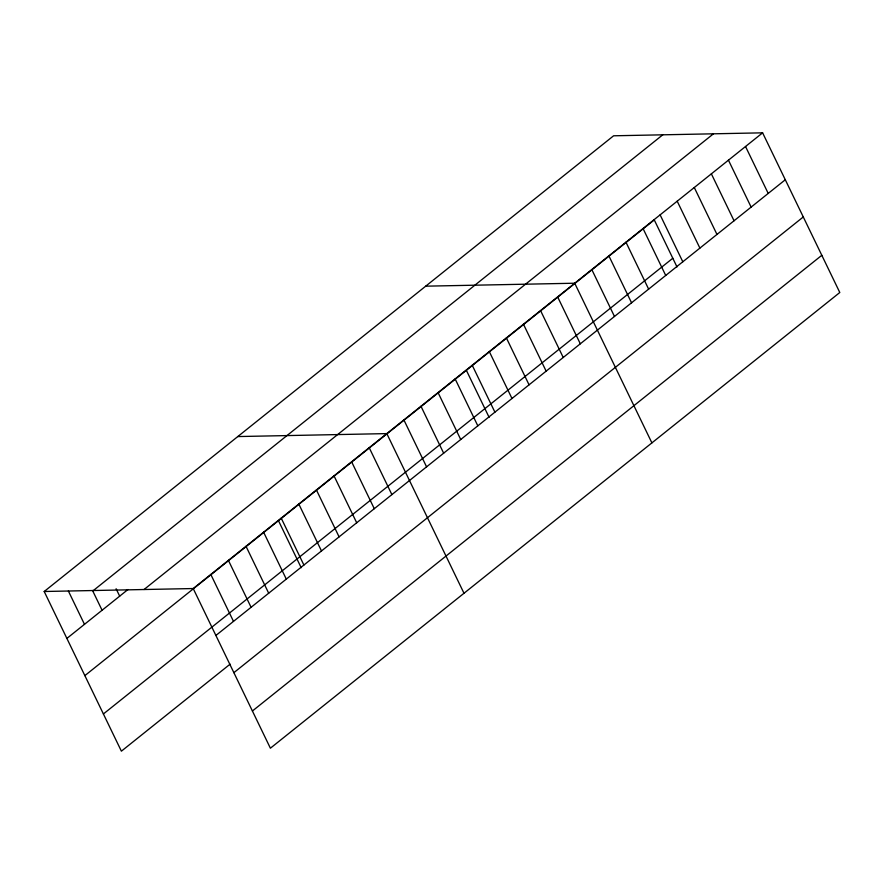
<?xml version="1.0" encoding="UTF-8"?>
<svg xmlns="http://www.w3.org/2000/svg" width="884" height="884" viewBox="0 0 884 884"><rect width="100%" height="100%" fill="white"/><g stroke="black" fill="none" stroke-linecap="round" stroke-linejoin="round"><path stroke-width="1.33" d="M44.2 591.495L613.606 135.793L762.616 132.832L839.8 292.505L270.393 748.207L193.209 588.545L44.2 591.495L121.384 751.168L230.094 664.16M93.373 590.523L662.779 134.821M66.886 638.414L127.959 589.529M144.037 589.518L713.443 133.815M193.209 588.545L762.616 132.832M84.864 675.619L654.27 219.917L677 266.935M103.395 713.963L672.801 258.25M215.895 635.463L785.301 179.75M233.873 672.669L803.28 216.956M252.404 711.001L821.811 255.299M425.701 286.173L574.711 283.223L651.895 442.884M237.796 436.563L386.805 433.602L463.989 593.263M745.532 146.512L768.218 193.43M728.449 160.181L751.135 207.099M711.366 173.85L734.051 220.768M694.283 187.518L716.968 234.437M677.199 201.187L699.885 248.106M660.127 214.867L682.802 261.786M643.044 228.536L665.718 275.454M625.96 242.205L648.635 289.123M608.877 255.874L631.552 302.792M591.794 269.554L614.479 316.472M557.627 296.891L580.313 343.81M540.544 310.56L563.23 357.479M523.461 324.229L546.146 371.147M506.377 337.909L529.063 384.827M489.305 351.578L511.98 398.496M472.222 365.247L494.896 412.165M466.365 370.297L489.095 417.314M455.138 378.916L477.813 425.834M438.055 392.584L460.73 439.514M420.972 406.264L443.657 453.183M403.889 419.933L426.574 466.851M369.203 447.691L391.888 494.609M351.611 461.779L374.286 508.698M334.008 475.857L356.694 522.775M316.406 489.946L339.091 536.864M298.803 504.035L321.489 550.953M281.211 518.112L303.886 565.031M278.471 520.687L301.19 567.694M263.609 532.201L286.294 579.119M246.006 546.29L268.692 593.208M228.403 560.368L251.089 607.297M210.812 574.456L233.487 621.375M116.102 588.755L119.683 596.159M92.533 590.49L102.08 610.247M68.366 590.998L84.477 624.336"/></g></svg>
